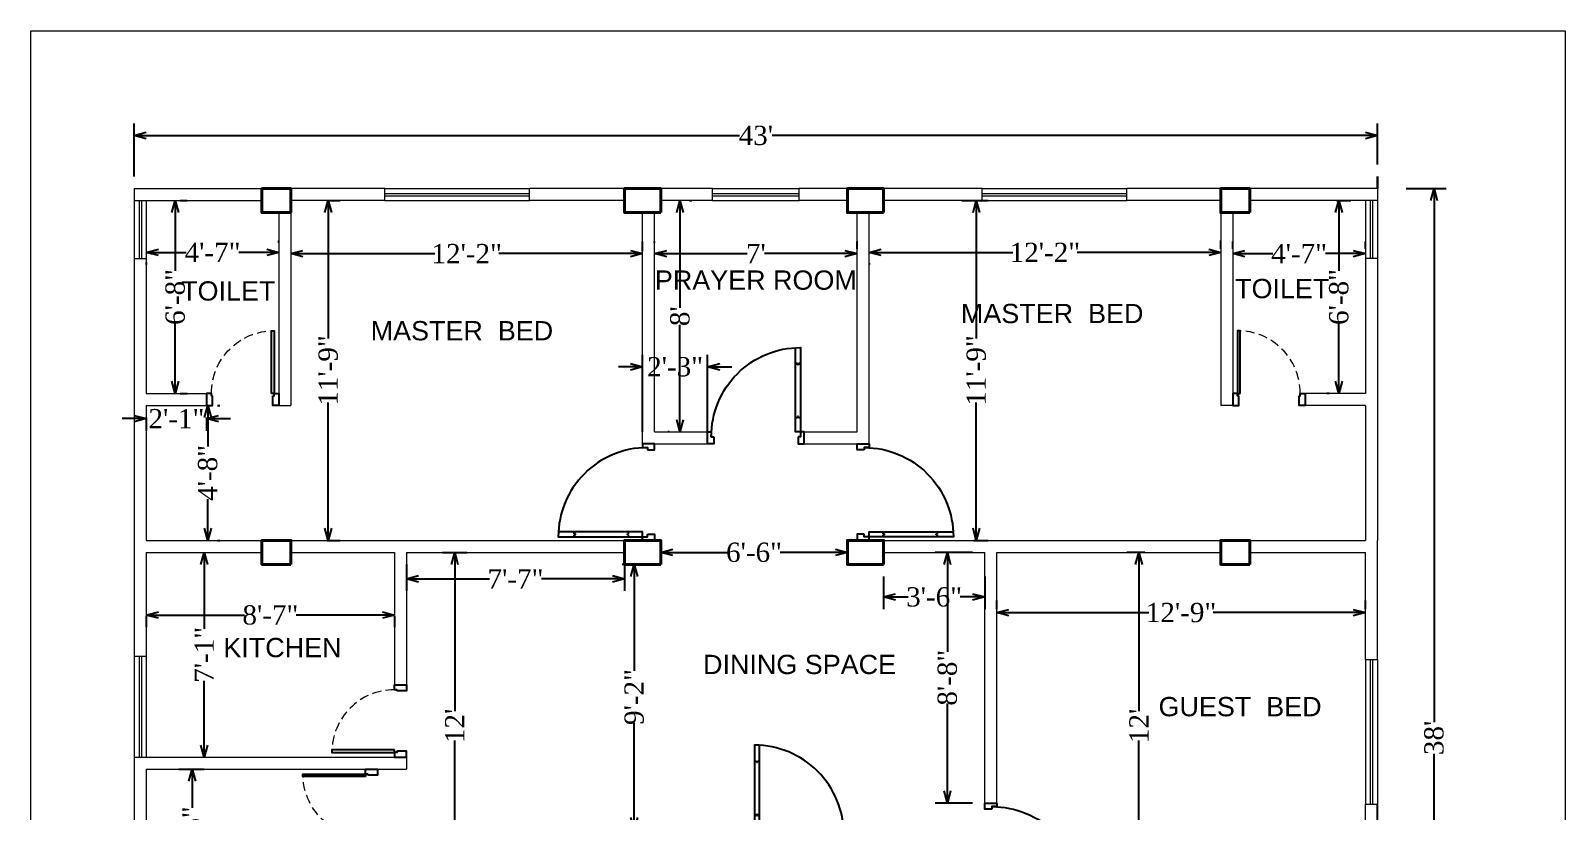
# Model space of a CAD drawing. Header units: inches. Extents: x -163735 to 106394, y -4543 to 35159.
# Drawn here: x -52433 to -51796, y 10355 to 10679 of the extents above; entities that cross this region are included whole.
import ezdxf

# ---------------------------------------------------------------- set-up
doc = ezdxf.new("R2010")
doc.units = ezdxf.units.IN
doc.header["$MEASUREMENT"] = 0
doc.linetypes.add('DASHED2', pattern=[0.375, 0.25, -0.125])
for name, color, linetype, lineweight in [('COLUM', 1, 'Continuous', 0), ('wall', 7, 'Continuous', 15), ('wall hatch', 7, 'Continuous', 9)]:
    doc.layers.add(name, color=color, linetype=linetype, lineweight=lineweight)
doc.layers.add('door', color=210, linetype='Continuous')
doc.styles.get("Standard").update_dxf_attribs({"font": 'times.ttf'})
doc.dimstyles.new('FEET', dxfattribs={"dimtxt": 8, "dimasz": 5, "dimexe": 5, "dimexo": 5, "dimgap": 0.09, "dimtad": 0, "dimdec": 0, "dimzin": 0, "dimdsep": 46, "dimlunit": 4, "dimtxsty": 'Standard', "dimblk": 'OPEN30', "dimcen": 0.09, "dimadec": 0, "dimazin": 0, "dimtfac": 1, "dimtdec": 0, "dimtofl": 0, "dimtmove": 0, "dimatfit": 3, "dimfxl": 0.18, "dimtolj": 1, "dimtzin": 0, "dimarcsym": 0})

# ---------------------------------------------------------------- blocks, each defined once
blk = doc.blocks.new('D540')
at = {"layer": 'door', "linetype": 'Continuous'}
for p, q in [((1.5, 33.4), (2.25, 33.4)), ((2.25, 33.4), (2.25, 32.9)), ((2.25, 32.9), (2.75, 32.9)), ((2.75, 32.9), (2.75, 33.4)), ((2.75, 33.4), (3.5, 33.4)), ((1.5, 10.84), (2.25, 10.84)), ((2.25, 11.34), (2.75, 11.34)), ((2.25, 10.84), (2.25, 11.34)), ((2.75, 11.34), (2.75, 10.84)), ((2.75, 10.84), (3.5, 10.84))]:
    blk.add_line(p, q, dxfattribs=at)
at = {"layer": 'door'}
blk.add_lwpolyline([(38.5, 3, 0.414214), (1.5, 40), (1.5, 5), (3.5, 5), (3.5, 39.95)], format="xyb", dxfattribs=at)
for points in [[(2.5, 3), (2.5, 0), (0, 0), (0, 5), (1.5, 5), (1.5, 3)], [(37.5, 3), (37.5, 0), (40, 0), (40, 5), (38.5, 5), (38.5, 3)]]:
    blk.add_lwpolyline(points, close=True, dxfattribs=at)
blk = doc.blocks.new('Door-26')
at = {"layer": 'door'}
for points in [[(-4, 27.5), (-4, 28), (-5, 28), (-5, 30), (0, 30), (0, 27.5)], [(-5, 3), (-31, 3), (-31, 2), (-5, 2)], [(-4, 2.5), (-4, 2), (-5, 2), (-5, 0), (0, 0), (0, 2.5)]]:
    blk.add_lwpolyline(points, close=True, dxfattribs=at)
at = {"layer": 'door', "linetype": 'DASHED2', "lineweight": 9, "ltscale": 15}
blk.add_arc((-5, 2), 26, 90, 180, dxfattribs=at)
blk = doc.blocks.new('_Open30')
at = {"color": 0, "linetype": 'ByBlock', "lineweight": -2}
for p, q in [((-1, 0.27), (0, 0)), ((0, 0), (-1, -0.27)), ((0, 0), (-1, 0))]:
    blk.add_line(p, q, dxfattribs=at)
blk = doc.blocks.new('*D382')
at = {"layer": 'Defpoints', "color": 0, "lineweight": 30}
for p in [(-51874, 10635.5), (-52390, 10613.5), (-51874, 10618.5)]:
    blk.add_point(p, dxfattribs=at)
at = {"layer": 'wall', "color": 0, "lineweight": -2}
for p, q in [((-52390, 10618.5), (-52390, 10640.5)), ((-51874, 10623.5), (-51874, 10640.5)), ((-52385, 10635.5), (-52138.72, 10635.5)), ((-51879, 10635.5), (-52125.28, 10635.5))]:
    blk.add_line(p, q, dxfattribs=at)
at = {"layer": 'wall', "color": 0, "lineweight": -2, "xscale": 5, "yscale": 5, "zscale": 5, "rotation": 180}
blk.add_blockref('_Open30', (-52390, 10635.5), dxfattribs=at)
at = {"layer": 'wall', "color": 0, "lineweight": -2, "xscale": 5, "yscale": 5, "zscale": 5}
blk.add_blockref('_Open30', (-51874, 10635.5), dxfattribs=at)
at = {"layer": 'wall', "color": 0, "lineweight": 30, "insert": (-52132, 10635.5), "char_height": 8, "attachment_point": 5}
blk.add_mtext("\\A1;43'", dxfattribs=at)
blk = doc.blocks.new('*D379')
at = {"layer": 'Defpoints', "color": 0, "lineweight": 30}
for p in [(-51867, 10613.5), (-51864.5, 10157.5), (-51850.5, 10157.5)]:
    blk.add_point(p, dxfattribs=at)
at = {"layer": 'wall', "color": 0, "lineweight": -2}
for p, q in [((-51862, 10613.5), (-51845.5, 10613.5)), ((-51850.5, 10608.5), (-51850.5, 10392.07)), ((-51850.5, 10162.5), (-51850.5, 10378.93)), ((-51859.5, 10157.5), (-51845.5, 10157.5))]:
    blk.add_line(p, q, dxfattribs=at)
at = {"layer": 'wall', "color": 0, "lineweight": -2, "xscale": 5, "yscale": 5, "zscale": 5}
for p, rotation in [((-51850.5, 10613.5), 90), ((-51850.5, 10157.5), 270)]:
    blk.add_blockref('_Open30', p, dxfattribs=dict(at, rotation=rotation))
at = {"layer": 'wall', "color": 0, "lineweight": 30, "insert": (-51850.5, 10385.5), "char_height": 8, "attachment_point": 5, "rotation": 90}
blk.add_mtext("\\A1;38'", dxfattribs=at)
blk = doc.blocks.new('*D383')
at = {"layer": 'Defpoints', "color": 0, "lineweight": 30}
for p in [(-52385, 10588), (-52330, 10587), (-52330, 10586)]:
    blk.add_point(p, dxfattribs=at)
at = {"layer": 'wall', "color": 0, "lineweight": -2}
for p, q in [((-52380, 10587), (-52368.45, 10587)), ((-52335, 10587), (-52346.55, 10587)), ((-52330, 10591), (-52330, 10592)), ((-52385, 10583), (-52385, 10582))]:
    blk.add_line(p, q, dxfattribs=at)
at = {"layer": 'wall', "color": 0, "lineweight": -2, "xscale": 5, "yscale": 5, "zscale": 5, "rotation": 180}
blk.add_blockref('_Open30', (-52385, 10587), dxfattribs=at)
at = {"layer": 'wall', "color": 0, "lineweight": -2, "xscale": 5, "yscale": 5, "zscale": 5}
blk.add_blockref('_Open30', (-52330, 10587), dxfattribs=at)
at = {"layer": 'wall', "color": 0, "lineweight": 13, "insert": (-52357.5, 10587), "char_height": 8, "attachment_point": 5}
blk.add_mtext('\\A1;4\'-7"', dxfattribs=at)
blk = doc.blocks.new('*D384')
at = {"layer": 'Defpoints', "color": 0, "lineweight": 30}
for p in [(-52376, 10608.5), (-52376, 10528.5), (-52373, 10528.5)]:
    blk.add_point(p, dxfattribs=at)
at = {"layer": 'wall', "color": 0, "lineweight": -2}
for p, q in [((-52371, 10608.5), (-52368, 10608.5)), ((-52373, 10603.5), (-52373, 10579.29)), ((-52373, 10533.5), (-52373, 10557.71)), ((-52371, 10528.5), (-52368, 10528.5))]:
    blk.add_line(p, q, dxfattribs=at)
at = {"layer": 'wall', "color": 0, "lineweight": -2, "xscale": 5, "yscale": 5, "zscale": 5}
for p, rotation in [((-52373, 10608.5), 90), ((-52373, 10528.5), 270)]:
    blk.add_blockref('_Open30', p, dxfattribs=dict(at, rotation=rotation))
at = {"layer": 'wall', "color": 0, "lineweight": 13, "insert": (-52373, 10568.5), "char_height": 8, "attachment_point": 5, "rotation": 90}
blk.add_mtext('\\A1;6\'-8"', dxfattribs=at)
blk = doc.blocks.new('*D385')
at = {"layer": 'Defpoints', "color": 0, "lineweight": 30}
for p in [(-52325, 10586.5), (-52179, 10586.5), (-52179, 10582.5)]:
    blk.add_point(p, dxfattribs=at)
at = {"layer": 'wall', "color": 0, "lineweight": -2}
for p, q in [((-52179, 10587.5), (-52179, 10591.5)), ((-52320, 10586.5), (-52265.31, 10586.5)), ((-52184, 10586.5), (-52238.69, 10586.5))]:
    blk.add_line(p, q, dxfattribs=at)
at = {"layer": 'wall', "color": 0, "lineweight": -2, "xscale": 5, "yscale": 5, "zscale": 5, "rotation": 180}
blk.add_blockref('_Open30', (-52325, 10586.5), dxfattribs=at)
at = {"layer": 'wall', "color": 0, "lineweight": -2, "xscale": 5, "yscale": 5, "zscale": 5}
blk.add_blockref('_Open30', (-52179, 10586.5), dxfattribs=at)
at = {"layer": 'wall', "color": 0, "lineweight": 30, "insert": (-52252, 10586.5), "char_height": 8, "attachment_point": 5}
blk.add_mtext('\\A1;12\'-2"', dxfattribs=at)
blk = doc.blocks.new('*D386')
at = {"layer": 'Defpoints', "color": 0, "lineweight": 30}
for p in [(-52315, 10608.5), (-52315, 10467.5), (-52309.5, 10467.5)]:
    blk.add_point(p, dxfattribs=at)
at = {"layer": 'wall', "color": 0, "lineweight": -2}
for p, q in [((-52310, 10608.5), (-52304.5, 10608.5)), ((-52309.5, 10603.5), (-52309.5, 10551.31)), ((-52309.5, 10472.5), (-52309.5, 10524.69)), ((-52310, 10467.5), (-52304.5, 10467.5))]:
    blk.add_line(p, q, dxfattribs=at)
at = {"layer": 'wall', "color": 0, "lineweight": -2, "xscale": 5, "yscale": 5, "zscale": 5}
for p, rotation in [((-52309.5, 10608.5), 90), ((-52309.5, 10467.5), 270)]:
    blk.add_blockref('_Open30', p, dxfattribs=dict(at, rotation=rotation))
at = {"layer": 'wall', "color": 0, "lineweight": 30, "insert": (-52309.5, 10538), "char_height": 8, "attachment_point": 5, "rotation": 90}
blk.add_mtext('\\A1;11\'-9"', dxfattribs=at)
blk = doc.blocks.new('*D387')
at = {"layer": 'Defpoints', "color": 0, "lineweight": 30}
for p in [(-52385, 10523.5), (-52360, 10523.5), (-52360, 10518)]:
    blk.add_point(p, dxfattribs=at)
at = {"layer": 'wall', "color": 0, "lineweight": -2}
for p, q in [((-52390, 10518), (-52395, 10518)), ((-52385, 10518.5), (-52385, 10513)), ((-52360, 10518.5), (-52360, 10513)), ((-52355, 10518), (-52350, 10518))]:
    blk.add_line(p, q, dxfattribs=at)
at = {"layer": 'wall', "color": 0, "lineweight": -2, "xscale": 5, "yscale": 5, "zscale": 5}
blk.add_blockref('_Open30', (-52385, 10518), dxfattribs=at)
at = {"layer": 'wall', "color": 0, "lineweight": -2, "xscale": 5, "yscale": 5, "zscale": 5, "rotation": 180}
blk.add_blockref('_Open30', (-52360, 10518), dxfattribs=at)
at = {"layer": 'wall', "color": 0, "lineweight": 30, "insert": (-52372.5, 10518), "char_height": 8, "attachment_point": 5}
blk.add_mtext('\\A1;2\'-1"', dxfattribs=at)
blk = doc.blocks.new('*D388')
at = {"layer": 'Defpoints', "color": 0, "lineweight": 30}
for p in [(-52360.5, 10523.5), (-52360.5, 10467.5), (-52359.5, 10467.5)]:
    blk.add_point(p, dxfattribs=at)
at = {"layer": 'wall', "color": 0, "lineweight": -2}
for p, q in [((-52355.5, 10523.5), (-52354.5, 10523.5)), ((-52359.5, 10518.5), (-52359.5, 10506.45)), ((-52359.5, 10472.5), (-52359.5, 10484.55)), ((-52355.5, 10467.5), (-52354.5, 10467.5))]:
    blk.add_line(p, q, dxfattribs=at)
at = {"layer": 'wall', "color": 0, "lineweight": -2, "xscale": 5, "yscale": 5, "zscale": 5}
for p, rotation in [((-52359.5, 10523.5), 90), ((-52359.5, 10467.5), 270)]:
    blk.add_blockref('_Open30', p, dxfattribs=dict(at, rotation=rotation))
at = {"layer": 'wall', "color": 0, "lineweight": 30, "insert": (-52359.5, 10495.5), "char_height": 8, "attachment_point": 5, "rotation": 90}
blk.add_mtext('\\A1;4\'-8"', dxfattribs=at)
blk = doc.blocks.new('*D389')
at = {"layer": 'Defpoints', "color": 0, "lineweight": 30}
for p in [(-52174, 10586), (-52090, 10586.5), (-52090, 10583.5)]:
    blk.add_point(p, dxfattribs=at)
at = {"layer": 'wall', "color": 0, "lineweight": -2}
for p, q in [((-52174, 10591), (-52174, 10591.5)), ((-52090, 10588.5), (-52090, 10591.5)), ((-52169, 10586.5), (-52135.64, 10586.5)), ((-52095, 10586.5), (-52128.36, 10586.5))]:
    blk.add_line(p, q, dxfattribs=at)
at = {"layer": 'wall', "color": 0, "lineweight": -2, "xscale": 5, "yscale": 5, "zscale": 5, "rotation": 180}
blk.add_blockref('_Open30', (-52174, 10586.5), dxfattribs=at)
at = {"layer": 'wall', "color": 0, "lineweight": -2, "xscale": 5, "yscale": 5, "zscale": 5}
blk.add_blockref('_Open30', (-52090, 10586.5), dxfattribs=at)
at = {"layer": 'wall', "color": 0, "lineweight": 30, "insert": (-52132, 10586.5), "char_height": 8, "attachment_point": 5}
blk.add_mtext("\\A1;7'", dxfattribs=at)
blk = doc.blocks.new('*D390')
at = {"layer": 'Defpoints', "color": 0, "lineweight": 30}
for p in [(-52164.5, 10608.5), (-52163.5, 10512.5), (-52163, 10512.5)]:
    blk.add_point(p, dxfattribs=at)
at = {"layer": 'wall', "color": 0, "lineweight": -2}
for p, q in [((-52159.5, 10608.5), (-52158.5, 10608.5)), ((-52163.5, 10603.5), (-52163.5, 10564)), ((-52163.5, 10517.5), (-52163.5, 10557)), ((-52168, 10512.5), (-52168.5, 10512.5))]:
    blk.add_line(p, q, dxfattribs=at)
at = {"layer": 'wall', "color": 0, "lineweight": -2, "xscale": 5, "yscale": 5, "zscale": 5}
for p, rotation in [((-52163.5, 10608.5), 90), ((-52163.5, 10512.5), 270)]:
    blk.add_blockref('_Open30', p, dxfattribs=dict(at, rotation=rotation))
at = {"layer": 'wall', "color": 0, "lineweight": 30, "insert": (-52163.5, 10560.5), "char_height": 8, "attachment_point": 5, "rotation": 90}
blk.add_mtext("\\A1;8'", dxfattribs=at)
blk = doc.blocks.new('*D391')
at = {"layer": 'Defpoints', "color": 0, "lineweight": 30}
for p in [(-52085, 10587.5), (-51939, 10587), (-51939, 10583.5)]:
    blk.add_point(p, dxfattribs=at)
at = {"layer": 'wall', "color": 0, "lineweight": -2}
for p, q in [((-52080, 10587), (-52025.31, 10587)), ((-51944, 10587), (-51998.69, 10587)), ((-51939, 10588.5), (-51939, 10592)), ((-52085, 10582.5), (-52085, 10582))]:
    blk.add_line(p, q, dxfattribs=at)
at = {"layer": 'wall', "color": 0, "lineweight": -2, "xscale": 5, "yscale": 5, "zscale": 5, "rotation": 180}
blk.add_blockref('_Open30', (-52085, 10587), dxfattribs=at)
at = {"layer": 'wall', "color": 0, "lineweight": -2, "xscale": 5, "yscale": 5, "zscale": 5}
blk.add_blockref('_Open30', (-51939, 10587), dxfattribs=at)
at = {"layer": 'wall', "color": 0, "lineweight": 30, "insert": (-52012, 10587), "char_height": 8, "attachment_point": 5}
blk.add_mtext('\\A1;12\'-2"', dxfattribs=at)
blk = doc.blocks.new('*D392')
at = {"layer": 'Defpoints', "color": 0, "lineweight": 30}
for p in [(-52051.5, 10608.5), (-52046.5, 10467.5), (-52040.5, 10467.5)]:
    blk.add_point(p, dxfattribs=at)
at = {"layer": 'wall', "color": 0, "lineweight": -2}
for p, q in [((-52046.5, 10608.5), (-52035.5, 10608.5)), ((-52040.5, 10603.5), (-52040.5, 10551.31)), ((-52040.5, 10472.5), (-52040.5, 10524.69)), ((-52041.5, 10467.5), (-52035.5, 10467.5))]:
    blk.add_line(p, q, dxfattribs=at)
at = {"layer": 'wall', "color": 0, "lineweight": -2, "xscale": 5, "yscale": 5, "zscale": 5}
for p, rotation in [((-52040.5, 10608.5), 90), ((-52040.5, 10467.5), 270)]:
    blk.add_blockref('_Open30', p, dxfattribs=dict(at, rotation=rotation))
at = {"layer": 'wall', "color": 0, "lineweight": 13, "insert": (-52040.5, 10538), "char_height": 8, "attachment_point": 5, "rotation": 90}
blk.add_mtext('\\A1;11\'-9"', dxfattribs=at)
blk = doc.blocks.new('*D393')
at = {"layer": 'Defpoints', "color": 0, "lineweight": 30}
for p in [(-51934, 10583.5), (-51879, 10586.5), (-51879, 10583.5)]:
    blk.add_point(p, dxfattribs=at)
at = {"layer": 'wall', "color": 0, "lineweight": -2}
for p, q in [((-51934, 10588.5), (-51934, 10591.5)), ((-51879, 10588.5), (-51879, 10591.5)), ((-51929, 10586.5), (-51917.45, 10586.5)), ((-51884, 10586.5), (-51895.55, 10586.5))]:
    blk.add_line(p, q, dxfattribs=at)
at = {"layer": 'wall', "color": 0, "lineweight": -2, "xscale": 5, "yscale": 5, "zscale": 5, "rotation": 180}
blk.add_blockref('_Open30', (-51934, 10586.5), dxfattribs=at)
at = {"layer": 'wall', "color": 0, "lineweight": -2, "xscale": 5, "yscale": 5, "zscale": 5}
blk.add_blockref('_Open30', (-51879, 10586.5), dxfattribs=at)
at = {"layer": 'wall', "color": 0, "lineweight": 13, "insert": (-51906.5, 10586.5), "char_height": 8, "attachment_point": 5}
blk.add_mtext('\\A1;4\'-7"', dxfattribs=at)
blk = doc.blocks.new('*D394')
at = {"layer": 'Defpoints', "color": 0, "lineweight": 30}
for p in [(-51896, 10608.5), (-51890, 10528.5), (-51889, 10528.5)]:
    blk.add_point(p, dxfattribs=at)
at = {"layer": 'wall', "color": 0, "lineweight": -2}
for p, q in [((-51891, 10608.5), (-51885, 10608.5)), ((-51890, 10603.5), (-51890, 10579.29)), ((-51890, 10533.5), (-51890, 10557.71)), ((-51894, 10528.5), (-51895, 10528.5))]:
    blk.add_line(p, q, dxfattribs=at)
at = {"layer": 'wall', "color": 0, "lineweight": -2, "xscale": 5, "yscale": 5, "zscale": 5}
for p, rotation in [((-51890, 10608.5), 90), ((-51890, 10528.5), 270)]:
    blk.add_blockref('_Open30', p, dxfattribs=dict(at, rotation=rotation))
at = {"layer": 'wall', "color": 0, "lineweight": 13, "insert": (-51890, 10568.5), "char_height": 8, "attachment_point": 5, "rotation": 90}
blk.add_mtext('\\A1;6\'-8"', dxfattribs=at)
blk = doc.blocks.new('*D395')
at = {"layer": 'Defpoints', "color": 0, "lineweight": 30}
for p in [(-52385, 10441), (-52282, 10441), (-52282, 10436.5)]:
    blk.add_point(p, dxfattribs=at)
at = {"layer": 'wall', "color": 0, "lineweight": -2}
for p, q in [((-52385, 10436), (-52385, 10431.5)), ((-52380, 10436.5), (-52344.19, 10436.5)), ((-52287, 10436.5), (-52322.81, 10436.5)), ((-52282, 10436), (-52282, 10431.5))]:
    blk.add_line(p, q, dxfattribs=at)
at = {"layer": 'wall', "color": 0, "lineweight": -2, "xscale": 5, "yscale": 5, "zscale": 5, "rotation": 180}
blk.add_blockref('_Open30', (-52385, 10436.5), dxfattribs=at)
at = {"layer": 'wall', "color": 0, "lineweight": -2, "xscale": 5, "yscale": 5, "zscale": 5}
blk.add_blockref('_Open30', (-52282, 10436.5), dxfattribs=at)
at = {"layer": 'wall', "color": 0, "lineweight": 13, "insert": (-52333.5, 10436.5), "char_height": 8, "attachment_point": 5}
blk.add_mtext('\\A1;8\'-7"', dxfattribs=at)
blk = doc.blocks.new('*D396')
at = {"layer": 'Defpoints', "color": 0, "lineweight": 30}
for p in [(-52361, 10462.5), (-52361, 10377.5), (-52361, 10377.5)]:
    blk.add_point(p, dxfattribs=at)
at = {"layer": 'wall', "color": 0, "lineweight": -2}
for p, q in [((-52361, 10457.5), (-52361, 10430.83)), ((-52361, 10382.5), (-52361, 10409.17))]:
    blk.add_line(p, q, dxfattribs=at)
at = {"layer": 'wall', "color": 0, "lineweight": -2, "xscale": 5, "yscale": 5, "zscale": 5}
for p, rotation in [((-52361, 10462.5), 90), ((-52361, 10377.5), 270)]:
    blk.add_blockref('_Open30', p, dxfattribs=dict(at, rotation=rotation))
at = {"layer": 'wall', "color": 0, "lineweight": 13, "insert": (-52361, 10420), "char_height": 8, "attachment_point": 5, "rotation": 90}
blk.add_mtext('\\A1;7\'-1"', dxfattribs=at)
blk = doc.blocks.new('*D397')
at = {"layer": 'Defpoints', "color": 0, "lineweight": 30}
for p in [(-52267, 10462.5), (-52263, 10318.5), (-52257, 10318.5)]:
    blk.add_point(p, dxfattribs=at)
at = {"layer": 'wall', "color": 0, "lineweight": -2}
for p, q in [((-52262, 10462.5), (-52252, 10462.5)), ((-52257, 10457.5), (-52257, 10396.62)), ((-52257, 10323.5), (-52257, 10384.38)), ((-52258, 10318.5), (-52252, 10318.5))]:
    blk.add_line(p, q, dxfattribs=at)
at = {"layer": 'wall', "color": 0, "lineweight": -2, "xscale": 5, "yscale": 5, "zscale": 5}
for p, rotation in [((-52257, 10462.5), 90), ((-52257, 10318.5), 270)]:
    blk.add_blockref('_Open30', p, dxfattribs=dict(at, rotation=rotation))
at = {"layer": 'wall', "color": 0, "lineweight": 13, "insert": (-52257, 10390.5), "char_height": 8, "attachment_point": 5, "rotation": 90}
blk.add_mtext("\\A1;12'", dxfattribs=at)
blk = doc.blocks.new('*D398')
at = {"layer": 'Defpoints', "color": 0, "lineweight": 30}
for p in [(-52277, 10462.5), (-52186.5, 10462.5), (-52186.5, 10451.5)]:
    blk.add_point(p, dxfattribs=at)
at = {"layer": 'wall', "color": 0, "lineweight": -2}
for p, q in [((-52277, 10457.5), (-52277, 10446.5)), ((-52186.5, 10457.5), (-52186.5, 10446.5)), ((-52272, 10451.5), (-52242.58, 10451.5)), ((-52191.5, 10451.5), (-52220.92, 10451.5))]:
    blk.add_line(p, q, dxfattribs=at)
at = {"layer": 'wall', "color": 0, "lineweight": -2, "xscale": 5, "yscale": 5, "zscale": 5, "rotation": 180}
blk.add_blockref('_Open30', (-52277, 10451.5), dxfattribs=at)
at = {"layer": 'wall', "color": 0, "lineweight": -2, "xscale": 5, "yscale": 5, "zscale": 5}
blk.add_blockref('_Open30', (-52186.5, 10451.5), dxfattribs=at)
at = {"layer": 'wall', "color": 0, "lineweight": 13, "insert": (-52231.75, 10451.5), "char_height": 8, "attachment_point": 5}
blk.add_mtext('\\A1;7\'-7"', dxfattribs=at)
blk = doc.blocks.new('*D400')
at = {"layer": 'Defpoints', "color": 0, "lineweight": 30}
for p in [(-52376.5, 10372.5), (-52376.5, 10318.5), (-52366, 10318.5)]:
    blk.add_point(p, dxfattribs=at)
at = {"layer": 'wall', "color": 0, "lineweight": -2}
for p, q in [((-52371.5, 10372.5), (-52361, 10372.5)), ((-52366, 10367.5), (-52366, 10356.45)), ((-52366, 10323.5), (-52366, 10334.55)), ((-52371.5, 10318.5), (-52361, 10318.5))]:
    blk.add_line(p, q, dxfattribs=at)
at = {"layer": 'wall', "color": 0, "lineweight": -2, "xscale": 5, "yscale": 5, "zscale": 5}
for p, rotation in [((-52366, 10372.5), 90), ((-52366, 10318.5), 270)]:
    blk.add_blockref('_Open30', p, dxfattribs=dict(at, rotation=rotation))
at = {"layer": 'wall', "color": 0, "lineweight": 13, "insert": (-52366, 10345.5), "char_height": 8, "attachment_point": 5, "rotation": 90}
blk.add_mtext('\\A1;4\'-6"', dxfattribs=at)
blk = doc.blocks.new('*D401')
at = {"layer": 'Defpoints', "color": 0, "lineweight": 30}
for p in [(-52079, 10457.5), (-52037, 10457.5), (-52037, 10444)]:
    blk.add_point(p, dxfattribs=at)
at = {"layer": 'wall', "color": 0, "lineweight": -2}
for p, q in [((-52079, 10452.5), (-52079, 10439)), ((-52037, 10452.5), (-52037, 10439)), ((-52074, 10444), (-52068.81, 10444)), ((-52042, 10444), (-52047.19, 10444))]:
    blk.add_line(p, q, dxfattribs=at)
at = {"layer": 'wall', "color": 0, "lineweight": -2, "xscale": 5, "yscale": 5, "zscale": 5, "rotation": 180}
blk.add_blockref('_Open30', (-52079, 10444), dxfattribs=at)
at = {"layer": 'wall', "color": 0, "lineweight": -2, "xscale": 5, "yscale": 5, "zscale": 5}
blk.add_blockref('_Open30', (-52037, 10444), dxfattribs=at)
at = {"layer": 'wall', "color": 0, "lineweight": 13, "insert": (-52058, 10444), "char_height": 8, "attachment_point": 5}
blk.add_mtext('\\A1;3\'-6"', dxfattribs=at)
blk = doc.blocks.new('*D402')
at = {"layer": 'Defpoints', "color": 0, "lineweight": 30}
for p in [(-52037, 10462.5), (-52052.5, 10358.5), (-52037, 10358.5)]:
    blk.add_point(p, dxfattribs=at)
at = {"layer": 'wall', "color": 0, "lineweight": -2}
for p, q in [((-52042, 10462.5), (-52057.5, 10462.5)), ((-52052.5, 10457.5), (-52052.5, 10421.19)), ((-52052.5, 10363.5), (-52052.5, 10399.81)), ((-52042, 10358.5), (-52057.5, 10358.5))]:
    blk.add_line(p, q, dxfattribs=at)
at = {"layer": 'wall', "color": 0, "lineweight": -2, "xscale": 5, "yscale": 5, "zscale": 5}
for p, rotation in [((-52052.5, 10462.5), 90), ((-52052.5, 10358.5), 270)]:
    blk.add_blockref('_Open30', p, dxfattribs=dict(at, rotation=rotation))
at = {"layer": 'wall', "color": 0, "lineweight": 13, "insert": (-52052.5, 10410.5), "char_height": 8, "attachment_point": 5, "rotation": 90}
blk.add_mtext('\\A1;8\'-8"', dxfattribs=at)
blk = doc.blocks.new('*D406')
at = {"layer": 'Defpoints', "color": 0, "lineweight": 30}
for p in [(-51965.5, 10462.5), (-51973, 10318.5), (-51965.5, 10318.5)]:
    blk.add_point(p, dxfattribs=at)
at = {"layer": 'wall', "color": 0, "lineweight": -2}
for p, q in [((-51970.5, 10462.5), (-51978, 10462.5)), ((-51973, 10457.5), (-51973, 10396.62)), ((-51973, 10323.5), (-51973, 10384.38)), ((-51970.5, 10318.5), (-51978, 10318.5))]:
    blk.add_line(p, q, dxfattribs=at)
at = {"layer": 'wall', "color": 0, "lineweight": -2, "xscale": 5, "yscale": 5, "zscale": 5}
for p, rotation in [((-51973, 10462.5), 90), ((-51973, 10318.5), 270)]:
    blk.add_blockref('_Open30', p, dxfattribs=dict(at, rotation=rotation))
at = {"layer": 'wall', "color": 0, "lineweight": 13, "insert": (-51973, 10390.5), "char_height": 8, "attachment_point": 5, "rotation": 90}
blk.add_mtext("\\A1;12'", dxfattribs=at)
blk = doc.blocks.new('*D407')
at = {"layer": 'Defpoints', "color": 0, "lineweight": 30}
for p in [(-51879, 10437.5), (-52032, 10434), (-51879, 10434)]:
    blk.add_point(p, dxfattribs=at)
at = {"layer": 'wall', "color": 0, "lineweight": -2}
for p, q in [((-52032, 10439), (-52032, 10442.5)), ((-51879, 10439), (-51879, 10442.5)), ((-52027, 10437.5), (-51968.81, 10437.5)), ((-51884, 10437.5), (-51942.19, 10437.5))]:
    blk.add_line(p, q, dxfattribs=at)
at = {"layer": 'wall', "color": 0, "lineweight": -2, "xscale": 5, "yscale": 5, "zscale": 5, "rotation": 180}
blk.add_blockref('_Open30', (-52032, 10437.5), dxfattribs=at)
at = {"layer": 'wall', "color": 0, "lineweight": -2, "xscale": 5, "yscale": 5, "zscale": 5}
blk.add_blockref('_Open30', (-51879, 10437.5), dxfattribs=at)
at = {"layer": 'wall', "color": 0, "lineweight": 13, "insert": (-51955.5, 10437.5), "char_height": 8, "attachment_point": 5}
blk.add_mtext('\\A1;12\'-9"', dxfattribs=at)
blk = doc.blocks.new('*D414')
at = {"layer": 'Defpoints', "color": 0, "lineweight": 30}
for p in [(-52171.5, 10457.5), (-52182.5, 10347.5), (-52171.5, 10347.5)]:
    blk.add_point(p, dxfattribs=at)
at = {"layer": 'wall', "color": 0, "lineweight": -2}
for p, q in [((-52176.5, 10457.5), (-52187.5, 10457.5)), ((-52182.5, 10452.5), (-52182.5, 10413.31)), ((-52182.5, 10352.5), (-52182.5, 10391.69)), ((-52176.5, 10347.5), (-52187.5, 10347.5))]:
    blk.add_line(p, q, dxfattribs=at)
at = {"layer": 'wall', "color": 0, "lineweight": -2, "xscale": 5, "yscale": 5, "zscale": 5}
for p, rotation in [((-52182.5, 10457.5), 90), ((-52182.5, 10347.5), 270)]:
    blk.add_blockref('_Open30', p, dxfattribs=dict(at, rotation=rotation))
at = {"layer": 'wall', "color": 0, "lineweight": 13, "insert": (-52182.5, 10402.5), "char_height": 8, "attachment_point": 5, "rotation": 90}
blk.add_mtext('\\A1;9\'-2"', dxfattribs=at)
blk = doc.blocks.new('*D415')
at = {"layer": 'Defpoints', "color": 0, "lineweight": 30}
for p in [(-52171.5, 10462.5), (-52094, 10462.5), (-52094, 10462.5)]:
    blk.add_point(p, dxfattribs=at)
at = {"layer": 'wall', "color": 0, "lineweight": -2}
for p, q in [((-52166.5, 10462.5), (-52143.54, 10462.5)), ((-52099, 10462.5), (-52121.96, 10462.5))]:
    blk.add_line(p, q, dxfattribs=at)
at = {"layer": 'wall', "color": 0, "lineweight": -2, "xscale": 5, "yscale": 5, "zscale": 5, "rotation": 180}
blk.add_blockref('_Open30', (-52171.5, 10462.5), dxfattribs=at)
at = {"layer": 'wall', "color": 0, "lineweight": -2, "xscale": 5, "yscale": 5, "zscale": 5}
blk.add_blockref('_Open30', (-52094, 10462.5), dxfattribs=at)
at = {"layer": 'wall', "color": 0, "lineweight": 13, "insert": (-52132.75, 10462.5), "char_height": 8, "attachment_point": 5}
blk.add_mtext('\\A1;6\'-6"', dxfattribs=at)
blk = doc.blocks.new('*D416')
at = {"layer": 'Defpoints', "color": 0, "lineweight": 30}
for p in [(-52152, 10539.5), (-52179, 10507.5), (-52152, 10507.5)]:
    blk.add_point(p, dxfattribs=at)
at = {"layer": 'wall', "color": 0, "lineweight": -2}
for p, q in [((-52179, 10512.5), (-52179, 10544.5)), ((-52152, 10512.5), (-52152, 10544.5)), ((-52184, 10539.5), (-52189, 10539.5)), ((-52147, 10539.5), (-52142, 10539.5))]:
    blk.add_line(p, q, dxfattribs=at)
at = {"layer": 'wall', "color": 0, "lineweight": -2, "xscale": 5, "yscale": 5, "zscale": 5}
blk.add_blockref('_Open30', (-52179, 10539.5), dxfattribs=at)
at = {"layer": 'wall', "color": 0, "lineweight": -2, "xscale": 5, "yscale": 5, "zscale": 5, "rotation": 180}
blk.add_blockref('_Open30', (-52152, 10539.5), dxfattribs=at)
at = {"layer": 'wall', "color": 0, "lineweight": 13, "insert": (-52165.5, 10539.5), "char_height": 8, "attachment_point": 5}
blk.add_mtext('\\A1;2\'-3"', dxfattribs=at)

msp = doc.modelspace()

# ---------------------------------------------------------------- linework, layer by layer
at = {"color": 1, "lineweight": 40}
for points in [[(-52325, 10603.5), (-52325, 10613.5), (-52337, 10613.5), (-52337, 10603.5)], [(-52171.5, 10603.5), (-52171.5, 10613.5), (-52186.5, 10613.5), (-52186.5, 10603.5)], [(-52079, 10603.5), (-52079, 10613.5), (-52094, 10613.5), (-52094, 10603.5)], [(-51927, 10603.5), (-51927, 10613.5), (-51939, 10613.5), (-51939, 10603.5)], [(-52325, 10457.5), (-52325, 10467.5), (-52337, 10467.5), (-52337, 10457.5)], [(-52171.5, 10457.5), (-52171.5, 10467.5), (-52186.5, 10467.5), (-52186.5, 10457.5)], [(-52079, 10457.5), (-52079, 10467.5), (-52094, 10467.5), (-52094, 10457.5)], [(-51927, 10457.5), (-51927, 10467.5), (-51939, 10467.5), (-51939, 10457.5)]]:
    msp.add_lwpolyline(points, close=True, dxfattribs=at)
at = {"layer": 'wall'}
for p, q in [((-52390, 10613.5), (-52337, 10613.5)), ((-52390, 10613.5), (-52390, 10608.5)), ((-52286, 10613.5), (-52330, 10613.5)), ((-52286, 10608.5), (-52286, 10613.5)), ((-52150, 10613.5), (-52226, 10613.5)), ((-52226, 10608.5), (-52226, 10613.5)), ((-52150, 10608.5), (-52150, 10613.5)), ((-52038, 10613.5), (-52114, 10613.5)), ((-52114, 10608.5), (-52114, 10613.5)), ((-52038, 10608.5), (-52038, 10613.5)), ((-51922, 10613.5), (-51978, 10613.5)), ((-51978, 10608.5), (-51978, 10613.5)), ((-51874, 10613.5), (-51937, 10613.5)), ((-51874, 10613.5), (-51874, 10608.5)), ((-52390, 10608.5), (-52337, 10608.5)), ((-52286, 10608.5), (-52325, 10608.5)), ((-52325, 10608.5), (-52325, 10523.5)), ((-52186.5, 10608.5), (-52226, 10608.5)), ((-52150, 10608.5), (-52171.5, 10608.5)), ((-52094, 10608.5), (-52114, 10608.5)), ((-52038, 10608.5), (-52079, 10608.5)), ((-51939, 10608.5), (-51978, 10608.5)), ((-51874, 10608.5), (-51927, 10608.5)), ((-52330, 10603.5), (-52330, 10523.5)), ((-52179, 10507.5), (-52179, 10603.5)), ((-52174, 10512.5), (-52174, 10603.5)), ((-52090, 10512.5), (-52090, 10603.5)), ((-52085, 10507.5), (-52085, 10603.5)), ((-51939, 10603.5), (-51939, 10523.5)), ((-51934, 10603.5), (-51934, 10523.5)), ((-52385, 10589.5), (-52385, 10528.5)), ((-52390, 10584.5), (-52390, 10557.5)), ((-52390, 10584.5), (-52390, 10551.5)), ((-52390, 10584.5), (-52385, 10584.5)), ((-51879, 10584.5), (-51879, 10567.19)), ((-51879, 10584.5), (-51879, 10528.5)), ((-51874, 10584.5), (-51879, 10584.5)), ((-51874, 10584.5), (-51874, 10551.5)), ((-52390, 10551.5), (-52390, 10467.5)), ((-52385, 10552.5), (-52385, 10551.5)), ((-51874, 10551.5), (-51874, 10467.5)), ((-52385, 10528.5), (-52360, 10528.5)), ((-52385, 10523.5), (-52385, 10467.5)), ((-52385, 10523.5), (-52360, 10523.5)), ((-52360, 10528.5), (-52360, 10523.5)), ((-52330, 10523.5), (-52325, 10523.5)), ((-51934, 10523.5), (-51939, 10523.5)), ((-51904, 10528.5), (-51904, 10523.5)), ((-51879, 10528.5), (-51904, 10528.5)), ((-51879, 10523.5), (-51904, 10523.5)), ((-51879, 10523.5), (-51879, 10467.5)), ((-52174, 10512.5), (-52152, 10512.5)), ((-52152, 10512.5), (-52152, 10507.5)), ((-52112, 10512.5), (-52090, 10512.5)), ((-52112, 10512.5), (-52112, 10507.5)), ((-52179, 10507.5), (-52152, 10507.5)), ((-52112, 10507.5), (-52085, 10507.5)), ((-52390, 10467.5), (-52390, 10414.5)), ((-52385, 10467.5), (-52337, 10467.5)), ((-52330, 10467.5), (-52180, 10467.5)), ((-52084, 10467.5), (-51934, 10467.5)), ((-51927, 10467.5), (-51879, 10467.5)), ((-51874, 10418), (-51874, 10467.5)), ((-52385, 10462.5), (-52337, 10462.5)), ((-52385, 10462.5), (-52385, 10419.5)), ((-52325, 10462.5), (-52282, 10462.5)), ((-52282, 10462.5), (-52282, 10407.5)), ((-52277, 10462.5), (-52186.5, 10462.5)), ((-52277, 10462.5), (-52277, 10407.5)), ((-52079, 10462.5), (-52037, 10462.5)), ((-52037, 10358.5), (-52037, 10462.5)), ((-52032, 10462.5), (-52011, 10462.5)), ((-52032, 10462.5), (-51939, 10462.5)), ((-52032, 10358.5), (-52032, 10462.5)), ((-51927, 10462.5), (-51879, 10462.5)), ((-51879, 10418), (-51879, 10462.5)), ((-52390, 10419.5), (-52385, 10419.5)), ((-51879, 10418), (-51874, 10418)), ((-52282, 10407.5), (-52277, 10407.5)), ((-52390, 10377.5), (-52277, 10377.5)), ((-52390, 10377.5), (-52390, 10337.5)), ((-52277, 10377.5), (-52277, 10372.5)), ((-52385, 10372.5), (-52330, 10372.5)), ((-52385, 10372.5), (-52385, 10337.5)), ((-52330, 10372.5), (-52277, 10372.5)), ((-51879, 10318.5), (-51879, 10358)), ((-51879, 10358), (-51874, 10358)), ((-51874, 10308.5), (-51874, 10358))]:
    msp.add_line(p, q, dxfattribs=at)
at = {"layer": 'wall', "color": 5}
for p, q in [((-52286, 10613.5), (-52226, 10613.5)), ((-52150, 10613.5), (-52114, 10613.5)), ((-52038, 10613.5), (-51978, 10613.5)), ((-52390, 10608.5), (-52390, 10584.5)), ((-52388, 10608.5), (-52388, 10584.5)), ((-52387, 10608.5), (-52387, 10584.5)), ((-52385, 10608.5), (-52385, 10584.5)), ((-52286, 10611.5), (-52226, 10611.5)), ((-52286, 10610.5), (-52226, 10610.5)), ((-52286, 10608.5), (-52226, 10608.5)), ((-52150, 10611.5), (-52114, 10611.5)), ((-52150, 10610.5), (-52114, 10610.5)), ((-52150, 10608.5), (-52114, 10608.5)), ((-52038, 10611.5), (-51978, 10611.5)), ((-52038, 10610.5), (-51978, 10610.5)), ((-52038, 10608.5), (-51978, 10608.5)), ((-51879, 10608.5), (-51879, 10584.5)), ((-51877, 10608.5), (-51877, 10584.5)), ((-51876, 10608.5), (-51876, 10584.5)), ((-51874, 10608.5), (-51874, 10584.5)), ((-52390, 10419.5), (-52390, 10377.5)), ((-52388, 10419.5), (-52388, 10377.5)), ((-52387, 10419.5), (-52387, 10377.5)), ((-52385, 10419.5), (-52385, 10377.5)), ((-51879, 10418), (-51879, 10358)), ((-51877, 10418), (-51877, 10358)), ((-51876, 10418), (-51876, 10358)), ((-51874, 10418), (-51874, 10358))]:
    msp.add_line(p, q, dxfattribs=at)
at = {"layer": 'wall', "lineweight": 30}
msp.add_line((-51874, 10618.5), (-51874, 10613.5), dxfattribs=at)
at = {"layer": 'wall', "color": 0, "lineweight": 25, "ltscale": 8}
msp.add_line((-51874, 10313.5), (-51874, 10358), dxfattribs=at)
at = {"layer": 'wall', "lineweight": 13}
msp.add_lwpolyline([(-52433, 10679), (-51796, 10679), (-51796, 9961.5), (-52433, 9961.5)], close=True, dxfattribs=at)

# ---------------------------------------------------------------- block references
at = {"layer": 'wall', "xscale": -1}
msp.add_blockref('D540', (-52112, 10507.5), dxfattribs=at)
at = {"layer": 'wall hatch', "color": 3, "lineweight": 25, "ltscale": 8, "xscale": -1}
for name, p, rotation in [('Door-26', (-52330, 10523.5), 90), ('D540', (-52090, 10467.5), 270), ('Door-26', (-52289, 10372.5), 180), ('D540', (-52037, 10318.5), 270)]:
    msp.add_blockref(name, p, dxfattribs=dict(at, rotation=rotation))
at = {"layer": 'wall hatch', "color": 3, "lineweight": 25, "ltscale": 8}
for name, p, rotation in [('Door-26', (-51934, 10523.5), 270), ('D540', (-52174, 10467.5), 90)]:
    msp.add_blockref(name, p, dxfattribs=dict(at, rotation=rotation))
for name, p in [('Door-26', (-52277, 10377.5)), ('D540', (-52134, 10342.5))]:
    msp.add_blockref(name, p, dxfattribs=at)

# ---------------------------------------------------------------- texts
at = {"layer": 'COLUM', "color": 5, "char_height": 8, "width": 99.3021, "attachment_point": 2}
for s, insert in [('{\\fArial|b0|i0|c0|p34;\\C4;TOILET}', (-52351, 10575)), ('{\\fArial|b0|i0|c0|p34;\\C4;PRAYER ROOM}', (-52132, 10579.5)), ('{\\fArial|b0|i0|c0|p34;\\C4;TOILET}', (-51913.5, 10576)), ('{\\fArial|b0|i0|c0|p34;\\C4;MASTER  BED}', (-52009, 10565.64)), ('{\\fArial|b0|i0|c0|p34;\\C4;MASTER  BED}', (-52254, 10558.5)), ('{\\fArial|b0|i0|c0|p34;\\C4;KITCHEN}', (-52328.5, 10427)), ('{\\fArial|b0|i0|c0|p34;\\C4;DINING SPACE}', (-52113.85, 10420)), ('{\\fArial|b0|i0|c0|p34;\\C4;GUEST  BED}', (-51931, 10402.5))]:
    msp.add_mtext(s, dxfattribs=dict(at, insert=insert))

# ---------------------------------------------------------------- dimensions: what is measured, and where the dimension line sits
at = {"layer": 'wall', "lineweight": 30}
for base, p1, p2, picture, middle in [((-51874, 10635.5), (-52390, 10613.5), (-51874, 10618.5), '*D382', (-52132, 10635.5)), ((-52179, 10586.5), (-52325, 10586.5), (-52179, 10582.5), '*D385', (-52252, 10586.5)), ((-52090, 10586.5), (-52174, 10586), (-52090, 10583.5), '*D389', (-52132, 10586.5)), ((-51939, 10587), (-52085, 10587.5), (-51939, 10583.5), '*D391', (-52012, 10587)), ((-52360, 10518), (-52385, 10523.5), (-52360, 10523.5), '*D387', (-52372.5, 10518))]:
    dim = msp.add_linear_dim(base=base, p1=p1, p2=p2, dimstyle='FEET', dxfattribs=at)
    dim.commit()
    dim.dimension.update_dxf_attribs({"geometry": picture, "text_midpoint": middle})
for base, p1, p2, picture, middle in [((-51850.5, 10157.5), (-51867, 10613.5), (-51864.5, 10157.5), '*D379', (-51850.5, 10385.5)), ((-52309.5, 10467.5), (-52315, 10608.5), (-52315, 10467.5), '*D386', (-52309.5, 10538)), ((-52163.5, 10512.5), (-52164.5, 10608.5), (-52163, 10512.5), '*D390', (-52163.5, 10560.5)), ((-52359.5, 10467.5), (-52360.5, 10523.5), (-52360.5, 10467.5), '*D388', (-52359.5, 10495.5))]:
    dim = msp.add_linear_dim(base=base, p1=p1, p2=p2, angle=90, dimstyle='FEET', dxfattribs=at)
    dim.commit()
    dim.dimension.update_dxf_attribs({"geometry": picture, "text_midpoint": middle})
at = {"layer": 'wall', "lineweight": 13}
for base, p1, p2, picture, middle in [((-52373, 10528.5), (-52376, 10608.5), (-52376, 10528.5), '*D384', (-52373, 10568.5)), ((-52040.5, 10467.5), (-52051.5, 10608.5), (-52046.5, 10467.5), '*D392', (-52040.5, 10538)), ((-51890, 10528.5), (-51896, 10608.5), (-51889, 10528.5), '*D394', (-51890, 10568.5)), ((-52361, 10377.5), (-52361, 10462.5), (-52361, 10377.5), '*D396', (-52361, 10420)), ((-52257, 10318.5), (-52267, 10462.5), (-52263, 10318.5), '*D397', (-52257, 10390.5)), ((-52052.5, 10358.5), (-52037, 10462.5), (-52037, 10358.5), '*D402', (-52052.5, 10410.5)), ((-51973, 10318.5), (-51965.5, 10462.5), (-51965.5, 10318.5), '*D406', (-51973, 10390.5)), ((-52182.5, 10347.5), (-52171.5, 10457.5), (-52171.5, 10347.5), '*D414', (-52182.5, 10402.5)), ((-52366, 10318.5), (-52376.5, 10372.5), (-52376.5, 10318.5), '*D400', (-52366, 10345.5))]:
    dim = msp.add_linear_dim(base=base, p1=p1, p2=p2, angle=90, dimstyle='FEET', dxfattribs=at)
    dim.commit()
    dim.dimension.update_dxf_attribs({"geometry": picture, "text_midpoint": middle})
for base, p1, p2, picture, middle in [((-52330, 10587), (-52385, 10588), (-52330, 10586), '*D383', (-52357.5, 10587)), ((-51879, 10586.5), (-51934, 10583.5), (-51879, 10583.5), '*D393', (-51906.5, 10586.5)), ((-52152, 10539.5), (-52179, 10507.5), (-52152, 10507.5), '*D416', (-52165.5, 10539.5)), ((-52094.00019035, 10462.50007741), (-52171.50019035, 10462.50007741), (-52094.00019035, 10462.50007741), '*D415', (-52132.75019035, 10462.50007741)), ((-52186.50019035, 10451.50005868), (-52277.00019035, 10462.50007741), (-52186.50019035, 10462.50007741), '*D398', (-52231.75019035, 10451.50005868)), ((-52037, 10444), (-52079, 10457.5), (-52037, 10457.5), '*D401', (-52058, 10444)), ((-52282, 10436.5), (-52385, 10441), (-52282, 10441), '*D395', (-52333.5, 10436.5)), ((-51879, 10437.5), (-52032, 10434), (-51879, 10434), '*D407', (-51955.5, 10437.5))]:
    dim = msp.add_linear_dim(base=base, p1=p1, p2=p2, dimstyle='FEET', dxfattribs=at)
    dim.commit()
    dim.dimension.update_dxf_attribs({"geometry": picture, "text_midpoint": middle})

doc.saveas('drawing.dxf')
